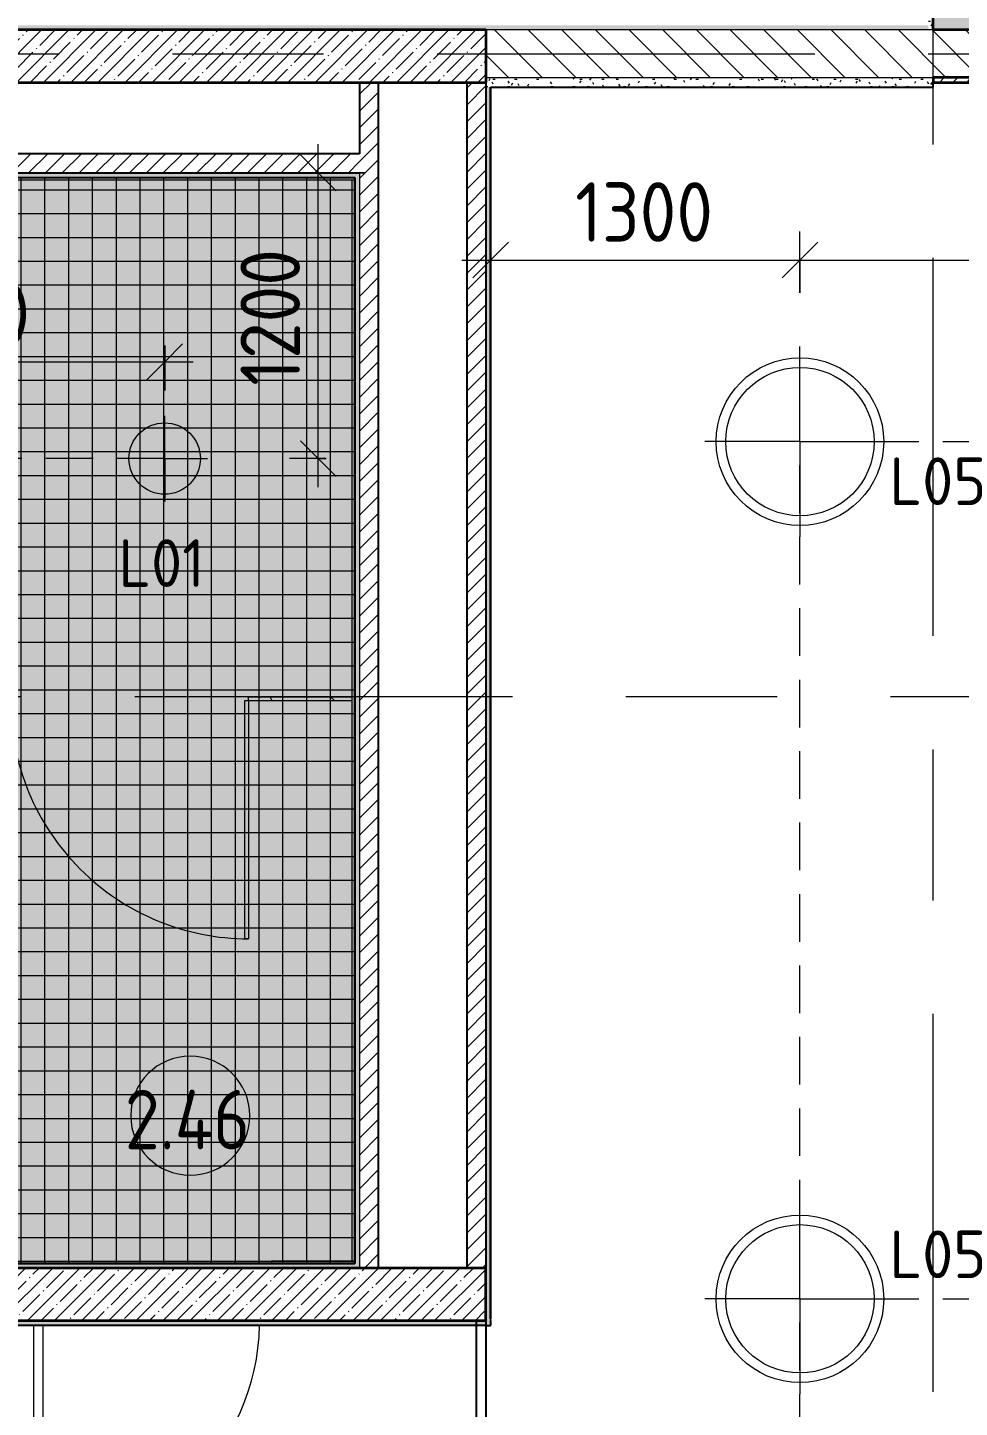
# Model space of a CAD drawing. Header units: millimetres. Extents: x 81094 to 272713, y -8553 to 29000.
# Drawn here: x 117405 to 121320, y 4815 to 10610 of the extents above; entities that cross this region are included whole.
import ezdxf

# ---------------------------------------------------------------- set-up
doc = ezdxf.new("R2010")
doc.units = ezdxf.units.MM
doc.linetypes.add('ADSK_Штрих_ш2 п1', pattern=[300, 200, -100])
doc.linetypes.add('Осевая', pattern=[3175, 635, -476.25, 1587.5, -476.25])
for name, color, linetype, lineweight in [('A-ANNO-DIMS', 7, 'Continuous', 9), ('A-ANNO-DIMS-100', 7, 'Continuous', 9), ('A-AREA-IDEN', 7, 'Continuous', 9), ('A-CLNG-PATT', 7, 'Continuous', 9), ('A-DETL-1', 7, 'ADSK_Штрих_ш2 п1', 9), ('A-DOOR', 7, 'Continuous', 9), ('A-DOOR-1', 7, 'Continuous', 13), ('A-GENM', 7, 'Continuous', 9), ('A-WALL', 7, 'Continuous', 9), ('E-LITE-EQPM-IDEN', 7, 'Continuous', 9), ('I-WALL', 7, 'Continuous', 9), ('Оси-2', 7, 'Осевая', 9)]:
    doc.layers.add(name, color=color, linetype=linetype, lineweight=lineweight)
for name, color, linetype, lineweight, true_color in [('A-ANNO-NOTE', 1, 'Continuous', 9, 0xff0000), ('A-WALL-1', 7, 'Continuous', 35, 0x3c3c3c), ('A-WALL-3', 7, 'Continuous', 25, 0x3c3c3c), ('A-WALL-FNSH-2', 7, 'Continuous', 13, 0x3c3c3c)]:
    doc.layers.add(name, color=color, linetype=linetype, lineweight=lineweight, true_color=true_color)
doc.layers.add('A-CLNG-PATT-1', color=7, linetype='Continuous', lineweight=9, transparency=1)
doc.styles.add('GOST Common', font='GOST_Common.ttf', dxfattribs={"height": 200})
doc.styles.add('GOST Common_1', font='GOST_Common.ttf', dxfattribs={"width": 0.9, "height": 250})
doc.styles.add('ISOCPEUR', font='isocpeur.ttf', dxfattribs={"width": 0.9, "height": 250})
doc.dimstyles.new('ISO-2_5_0_9К_БОЛЬШОЙ', dxfattribs={"dimscale": 304.8, "dimtxt": 248.995294, "dimasz": 0.492126, "dimexe": 0.393701, "dimexo": 0.984252, "dimgap": 0, "dimtad": 1, "dimdec": 0, "dimrnd": 10, "dimzin": 0, "dimdsep": 46, "dimtxsty": 'ISOCPEUR', "dimblk1": 'OBLIQUE', "dimblk2": 'OBLIQUE', "dimsah": 1, "dimcen": 0.09, "dimdle": 0.393701, "dimazin": 0, "dimtfac": 1, "dimtdec": 4, "dimtix": 1, "dimtmove": 0, "dimatfit": 3, "dimfxl": 1, "dimtvp": 1, "dimtolj": 1, "dimtzin": 0, "dimarcsym": 2})
pattern_1 = [(45, (0, 0), (-35.35534, 35.35534), [])]
pattern_2 = [(45, (0, 0), (-57.024626, 57.024626), []), (45, (57.025, 0), (-57.024626, 57.024626), [100.806, -20.161, 3.353, -16.808])]
pattern_3 = [(0, (0, 0), (121.92, 30.48), [10.058, -81.382, 10.058, -81.382, -487.68]), (0, (0, 0), (121.92, 30.48), [-182.88, 10.058, -172.822, 10.058, -81.382, -213.36]), (0, (0, 0), (121.92, 30.48), [-457.2, 10.058, -50.902, 10.058, -142.342]), (120, (45.72, 15.24), (-87.356454, 90.345817), [10.058, -81.382, 10.058, -81.382, -487.68]), (120, (45.72, 15.24), (-87.356454, 90.345817), [-182.88, 10.058, -172.822, 10.058, -81.382, -213.36]), (120, (45.72, 15.24), (-87.356454, 90.345817), [-457.2, 10.058, -50.902, 10.058, -142.342]), (240, (60.96, 76.2), (-34.563546, -120.825817), [10.058, -81.382, 10.058, -81.382, -487.68]), (240, (60.96, 76.2), (-34.563546, -120.825817), [-182.88, 10.058, -172.822, 10.058, -81.382, -213.36]), (240, (60.96, 76.2), (-34.563546, -120.825817), [-457.2, 10.058, -50.902, 10.058, -142.342])]

# ---------------------------------------------------------------- blocks, each defined once
blk = doc.blocks.new('110_Дверь_СКБ_1Ст_Внутренняя1 - Д-7а_л__950x2100h_Туалет-32220591-План расстановки осветительного оборудования 2 этажа в осях 23-33')
at = {"layer": 'A-DOOR'}
blk.add_arc((487.5, 110), 950, 90, 178.79032, dxfattribs=at)
at = {"layer": 'A-DOOR-1'}
for p, q in [((487.5, 1060), (447.5, 1060)), ((447.5, 1060), (447.5, 130)), ((487.5, 130), (487.5, 1060))]:
    blk.add_line(p, q, dxfattribs=at)
blk = doc.blocks.new('131_Сантехническая перегородка_Дверь МГН 2 - СД-1-V37-План расстановки осветительного оборудования 2 этажа в осях 23-33')
at = {"layer": 'A-DOOR'}
h = blk.add_hatch(dxfattribs=at)
h.set_pattern_fill('FP_50', color=256, style=0, pattern_type=2)
h.set_pattern_definition([(288.435, (118234.71, 7791), (416.50086, -832.99954), [158.05, -1159.038]), (319.399, (118284.69, 7641.06), (2499.010644, -2082.486787), [76.799, -3763.143]), (316.848, (117926.5, 7591.08), (6247.5402574, -5830.957739), [182.691, -8951.868]), (289.983, (118059.78, 7466.13), (1249.49393, -3332.002656), [97.5, -4777.508]), (270, (118093.1, 7791), (416.5, -416.5), [83.3, -333.2]), (298.443, (118093.1, 7707.7), (-2915.5071394, 5414.4962996), [227.365, -11140.87]), (264.289, (118201.39, 7507.78), (416.5263, 3748.496867), [83.716, -4102.058]), (309.806, (118193.06, 7424.48), (-1666.01521, 2082.48651), [65.059, -3187.91])])
h.paths.add_polyline_path([(-426, 8), (-426, -8), (10, -8), (10, 8)])
for p, q in [((10, 1008), (26, 1008)), ((10, 8), (10, 1008)), ((26, 8), (26, 1008)), ((10, 8), (26, 8))]:
    blk.add_line(p, q, dxfattribs=at)
blk.add_arc((10, 8), 1000, 360, 90, dxfattribs=at)
at = {"layer": 'A-GENM'}
for p, q in [((-426, 8), (10, 8)), ((10, 8), (10, -8)), ((1010, 8), (1110, 8)), ((1010, 8), (1010, -8)), ((1110, 8), (1110, -8)), ((10, -8), (-426, -8)), ((1110, -8), (1010, -8))]:
    blk.add_line(p, q, dxfattribs=at)
blk = doc.blocks.new('DIMBLOCK26-План расстановки осветительного оборудования 2 этажа в осях 23-33')
at = {"layer": 'A-ANNO-DIMS-100'}
for p, q in [((119350, 9439.9), (119350, 9753.8)), ((120650, 9496.4), (120650, 9753.8)), ((119230, 9633.8), (120650, 9633.8)), ((119350, 9633.8), (119350, 9439.9)), ((120650, 9633.8), (120650, 9496.4))]:
    blk.add_line(p, q, dxfattribs=at)
at = {"layer": 'A-ANNO-DIMS-100', "lineweight": 20}
for p, q in [((119350, 9633.8), (119425, 9708.8)), ((120650, 9633.8), (120725, 9708.8)), ((119350, 9633.8), (119275, 9558.8)), ((120650, 9633.8), (120575, 9558.8))]:
    blk.add_line(p, q, dxfattribs=at)
at = {"layer": 'A-ANNO-DIMS-100', "color": 0, "insert": (119705.5, 9960.5), "char_height": 250, "width": 706.764, "attachment_point": 1, "line_spacing_factor": 1.149209, "style": 'ISOCPEUR'}
blk.add_mtext('1300', dxfattribs=at)
blk = doc.blocks.new('_Oblique')
at = {"color": 0, "linetype": 'ByBlock', "lineweight": -2}
blk.add_line((-0.5, -0.5), (0.5, 0.5), dxfattribs=at)
blk = doc.blocks.new('DIMBLOCK27-План расстановки осветительного оборудования 2 этажа в осях 23-33')
at = {"layer": 'A-ANNO-DIMS-100'}
for p, q in [((120650, 9496.4), (120650, 9753.8)), ((123450, 9496.4), (123450, 9753.8)), ((120650, 9633.8), (123570, 9633.8)), ((120650, 9633.8), (120650, 9496.4)), ((123450, 9633.8), (123450, 9496.4))]:
    blk.add_line(p, q, dxfattribs=at)
at = {"layer": 'A-ANNO-DIMS-100', "lineweight": 20}
for p, q in [((120650, 9633.8), (120725, 9708.8)), ((123450, 9633.8), (123525, 9708.8)), ((120650, 9633.8), (120575, 9558.8)), ((123450, 9633.8), (123375, 9558.8))]:
    blk.add_line(p, q, dxfattribs=at)
at = {"layer": 'A-ANNO-DIMS-100', "color": 0, "insert": (121734, 9960.5), "char_height": 250, "width": 758.478, "attachment_point": 1, "line_spacing_factor": 1.149209, "style": 'ISOCPEUR'}
blk.add_mtext('2800', dxfattribs=at)
blk = doc.blocks.new('DIMBLOCK34-План расстановки осветительного оборудования 2 этажа в осях 23-33')
at = {"layer": 'A-ANNO-DIMS-100', "lineweight": 20}
for p, q in [((116281, 9206.3), (116356, 9281.3)), ((117981, 9206.3), (118056, 9281.3)), ((116281, 9206.3), (116206, 9131.3)), ((117981, 9206.3), (117906, 9131.3))]:
    blk.add_line(p, q, dxfattribs=at)
at = {"layer": 'A-ANNO-DIMS-100'}
for p, q in [((116281, 9275.4), (116281, 9086.3)), ((116281, 9206.3), (116281, 9275.4)), ((117981, 9275.4), (117981, 9086.3)), ((117981, 9206.3), (117981, 9275.4)), ((116281, 9206.3), (118101, 9206.3))]:
    blk.add_line(p, q, dxfattribs=at)
at = {"layer": 'A-ANNO-DIMS-100', "color": 0, "insert": (116836.5, 9532.9), "char_height": 250, "width": 706.764, "attachment_point": 1, "line_spacing_factor": 1.149209, "style": 'ISOCPEUR'}
blk.add_mtext('1700', dxfattribs=at)
blk = doc.blocks.new('DIMBLOCK37-План расстановки осветительного оборудования 2 этажа в осях 23-33')
at = {"layer": 'A-ANNO-DIMS-100'}
for p, q in [((118626.1, 8680), (118626.1, 10120)), ((118820.1, 10000), (118506.1, 10000)), ((118626.1, 10000), (118820.1, 10000)), ((118659.3, 8800), (118506.1, 8800)), ((118626.1, 8800), (118659.3, 8800))]:
    blk.add_line(p, q, dxfattribs=at)
at = {"layer": 'A-ANNO-DIMS-100', "lineweight": 20}
for p, q in [((118626.1, 10000), (118551.1, 10075)), ((118626.1, 10000), (118701.1, 9925)), ((118626.1, 8800), (118551.1, 8875)), ((118626.1, 8800), (118701.1, 8725))]:
    blk.add_line(p, q, dxfattribs=at)
at = {"layer": 'A-ANNO-DIMS-100', "color": 0, "insert": (118299.5, 9105.5), "char_height": 250, "width": 706.764, "attachment_point": 1, "rotation": 90, "line_spacing_factor": 1.149209, "style": 'ISOCPEUR'}
blk.add_mtext('1200', dxfattribs=at)
blk = doc.blocks.new('Марка_Помещения - Номер-25198446-План расстановки осветительного оборудования 2 этажа в осях 23-33')
at = {"layer": 'A-AREA-IDEN'}
for start, end in [(360, 180), (180, 360)]:
    blk.add_arc((0, 0), 2.5, start, end, dxfattribs=at)

msp = doc.modelspace()

# ---------------------------------------------------------------- hatches: boundary and pattern name
at = {"layer": 'A-CLNG-PATT'}
h = msp.add_hatch(dxfattribs=at)
h.set_pattern_fill('FP_25', color=256, style=0, pattern_type=2)
h.set_pattern_definition([(0, (115478.03, 7728.97), (0, 100), []), (90, (115478.03, 7728.97), (-100, 6e-15), [])])
h.paths.add_polyline_path([(118193.2, 5421), (118779, 5421), (118779, 9979), (112031, 9979), (112031, 8081), (112261, 8081), (112261, 5851), (113081, 5851), (113081, 5651), (115661, 5651), (115661, 5421), (116900.2, 5421)])
at = {"layer": 'A-CLNG-PATT-1'}
msp.add_hatch(color=256, dxfattribs=at).paths.add_polyline_path([(118193.2, 5421), (118779, 5421), (118779, 9979), (112031, 9979), (112031, 8081), (112261, 8081), (112261, 5851), (113081, 5851), (113081, 5651), (115661, 5651), (115661, 5421), (116900.2, 5421)])
at = {"layer": 'I-WALL'}
h = msp.add_hatch(dxfattribs=at)
h.set_pattern_fill('FP_2', color=256, style=0, pattern_type=2)
h.set_pattern_definition(pattern_2)
h.paths.add_polyline_path([(121210, 10600), (121430, 10600), (121430, 13400), (121210, 13400), (121210, 10875.9)])
h.paths.add_polyline_path([(121210, 13900), (121430, 13900), (121430, 18600), (121210, 18600), (121210, 13920)])
h = msp.add_hatch(dxfattribs=at)
h.set_pattern_fill('FP_19', color=256, style=0, pattern_type=2)
h.set_pattern_definition(pattern_3)
h.paths.add_polyline_path([(121190, 10600), (121210, 10600), (121210, 12430), (121190, 12430), (121190, 10620)])
h = msp.add_hatch(dxfattribs=at)
h.set_pattern_fill('FP_19', color=256, style=0, pattern_type=2)
h.set_pattern_definition(pattern_3)
h.paths.add_polyline_path([(120779.1, 10600), (121190, 10600), (121190, 10620), (100809, 10620), (100809, 10600), (119330, 10600)])
h = msp.add_hatch(dxfattribs=at)
h.set_pattern_fill('FP_3', color=256, style=0, pattern_type=2)
h.set_pattern_definition([(135, (0, 0), (-70.71068, -70.71068), [])])
h.paths.add_polyline_path([(121425.6, 10400), (121451, 10400), (121450, 10600), (119330, 10600), (119330, 10400), (121210, 10400)])
h.paths.add_polyline_path([(111728.3, 10400), (111930, 10400), (111930, 10600), (107350, 10600), (107350, 10400), (110435.4, 10400)])
h = msp.add_hatch(dxfattribs=at)
h.set_pattern_fill('FP_2', color=256, style=0, pattern_type=2)
h.set_pattern_definition(pattern_2)
h.paths.add_polyline_path([(119250, 10380), (119330, 10380), (119330, 10600), (111930, 10600), (111930, 10380), (118193.2, 10380)])
h = msp.add_hatch(dxfattribs=at)
h.set_pattern_fill('FP_2', color=256, style=0, pattern_type=2)
h.set_pattern_definition(pattern_2)
h.paths.add_polyline_path([(124658, 10380), (124830, 10380), (124830, 10600), (121451, 10600), (121451, 10400), (121210, 10400), (121210, 10380), (124430, 10380)])
h = msp.add_hatch(dxfattribs=at)
h.set_pattern_fill('FP_4', color=256, style=0, pattern_type=2)
h.set_pattern_definition(pattern_1)
h.paths.add_polyline_path([(118800, 5400), (118880, 5400), (118880, 10380), (118800, 10380), (118800, 5420)])
h = msp.add_hatch(dxfattribs=at)
h.set_pattern_fill('FP_4', color=256, style=0, pattern_type=2)
h.set_pattern_definition(pattern_1)
h.paths.add_polyline_path([(119330, 5400), (119330, 10380), (119250, 10380), (119250, 5400)])
h = msp.add_hatch(dxfattribs=at)
h.set_pattern_fill('FP_19', color=256, style=0, pattern_type=2)
h.set_pattern_definition(pattern_3)
h.paths.add_polyline_path([(121210, 10360), (121210, 10400), (119330, 10400), (119330, 10360), (120779.1, 10360)])
h = msp.add_hatch(dxfattribs=at)
h.set_pattern_fill('FP_19', color=256, style=0, pattern_type=2)
h.set_pattern_definition(pattern_3)
h.paths.add_polyline_path([(119330, 5159), (119351, 5160), (119350, 10360), (119330, 10360), (119330, 5160)])
h = msp.add_hatch(dxfattribs=at)
h.set_pattern_fill('FP_4', color=256, style=0, pattern_type=2)
h.set_pattern_definition(pattern_1)
h.paths.add_polyline_path([(118800, 10000), (118800, 10080), (112010, 10080), (112010, 10000), (118193.2, 10000)])
h = msp.add_hatch(dxfattribs=at)
h.set_pattern_fill('FP_19', color=256, style=0, pattern_type=2)
h.set_pattern_definition(pattern_3)
h.paths.add_polyline_path([(118780, 9980), (118800, 9980), (118800, 10000), (112010, 10000), (112010, 9980), (118779, 9980)])
h = msp.add_hatch(dxfattribs=at)
h.set_pattern_fill('FP_19', color=256, style=0, pattern_type=2)
h.set_pattern_definition(pattern_3)
h.paths.add_polyline_path([(118800, 5420), (118800, 9980), (118780, 9980), (118780, 5420)])
h = msp.add_hatch(dxfattribs=at)
h.set_pattern_fill('FP_2', color=256, style=0, pattern_type=2)
h.set_pattern_definition(pattern_2)
h.paths.add_polyline_path([(119330, 5180), (119330, 5400), (111930, 5400), (111930, 5180), (119290, 5180)])
h = msp.add_hatch(dxfattribs=at)
h.set_pattern_fill('FP_19', color=256, style=0, pattern_type=2)
h.set_pattern_definition(pattern_3)
h.paths.add_polyline_path([(118800, 5400), (118800, 5420), (115660, 5420), (115660, 5400), (118193.2, 5400)])
h = msp.add_hatch(dxfattribs=at)
h.set_pattern_fill('FP_19', color=256, style=0, pattern_type=2)
h.set_pattern_definition(pattern_3)
h.paths.add_polyline_path([(119330, 5160), (119330, 5180), (111910, 5180), (111910, 5160), (118193.2, 5160)])

# ---------------------------------------------------------------- linework, layer by layer
at = {"layer": 'A-ANNO-NOTE'}
for p, q in [((120650, 8871), (120650, 9271)), ((117981, 8800), (117981, 8980)), ((120650, 8871), (120250, 8871)), ((120650, 8871), (120650, 8471)), ((120650, 8871), (121050, 8871)), ((117981, 8800), (117801, 8800)), ((117981, 8800), (117981, 8620)), ((117981, 8800), (118161, 8800)), ((120650, 5271), (120650, 5671)), ((120650, 5271), (120250, 5271)), ((120650, 5271), (120650, 4871)), ((120650, 5271), (121050, 5271))]:
    msp.add_line(p, q, dxfattribs=at)
for centre, radius in [((120650, 8871), 352), ((120650, 8871), 311.5), ((117981, 8800), 150), ((120650, 5271), 352), ((120650, 5271), 311.5)]:
    msp.add_circle(centre, radius, dxfattribs=at)
at = {"layer": 'A-DETL-1'}
for p, q in [((120650, 8871), (123450, 8871)), ((120650, 1671), (120650, 8871)), ((117981, 8800), (112881, 8800)), ((120650, 5271), (123450, 5271))]:
    msp.add_line(p, q, dxfattribs=at)
at = {"layer": 'A-WALL'}
for p, q in [((121210, 10600), (119330, 10600)), ((119330, 10400), (121210, 10400)), ((118800, 10000), (118800, 5400))]:
    msp.add_line(p, q, dxfattribs=at)
at = {"layer": 'A-WALL-1'}
for p, q in [((121210, 10600), (121210, 13400)), ((119330, 10600), (111930, 10600)), ((119330, 10600), (119330, 10380)), ((121430, 10600), (121210, 10600)), ((111930, 10380), (119330, 10380)), ((121451, 10400), (121210, 10400)), ((121210, 10400), (121210, 10380)), ((121210, 10380), (124830, 10380)), ((119330, 5400), (111930, 5400)), ((119330, 5180), (119330, 5400)), ((111930, 5180), (119330, 5180))]:
    msp.add_line(p, q, dxfattribs=at)
at = {"layer": 'A-WALL-3'}
for p, q in [((118800, 10380), (118800, 10080)), ((118880, 5400), (118880, 10380)), ((119250, 10380), (119250, 5400)), ((119330, 10380), (119330, 5400)), ((121210, 10360), (121210, 10380)), ((119330, 10360), (119330, 170)), ((119350, 10360), (121210, 10360)), ((119350, 5186), (119350, 10360)), ((119350, 10359.5), (119350, 5186)), ((118800, 10080), (112010, 10080)), ((112010, 10000), (118800, 10000)), ((112030, 9980), (118780, 9980)), ((118780, 9980), (118780, 5420)), ((115660, 5420), (118780, 5420)), ((111910, 5160), (119330, 5160)), ((119290, 5180), (119290, 170)), ((119330, 5159), (119350, 5159)), ((119351, 5186), (119350, 5186)), ((119350, 5160), (119351, 5160)), ((119350, 5159), (119350, 5160)), ((119351, 5160), (119351, 5180))]:
    msp.add_line(p, q, dxfattribs=at)
at = {"layer": 'A-WALL-FNSH-2'}
for p, q in [((119351, 10359.5), (119350, 10359.5)), ((119351, 5180), (119351, 10359.5)), ((112031, 9979), (118779, 9979)), ((118779, 9979), (118779, 5421)), ((118779, 5421), (115660, 5421)), ((111909, 5159), (119330, 5159))]:
    msp.add_line(p, q, dxfattribs=at)
at = {"layer": 'I-WALL'}
for p, q in [((118779, 9969), (112041, 9969)), ((118769, 5431), (118769, 9969)), ((118430, 5431), (118779, 5431)), ((118430, 5431), (118430, 5421))]:
    msp.add_line(p, q, dxfattribs=at)
at = {"layer": 'Оси-2'}
for p, q in [((121210, 593.7), (121210, 19415.1)), ((86263.9, 10500), (122738, 10500)), ((84993.9, 7800), (122738, 7800))]:
    msp.add_line(p, q, dxfattribs=at)

# ---------------------------------------------------------------- block references
at = {"layer": 'A-AREA-IDEN', "xscale": 99.99999999999993, "yscale": 99.99999999999993, "zscale": 99.99999999999993}
msp.add_blockref('Марка_Помещения - Номер-25198446-План расстановки осветительного оборудования 2 этажа в осях 23-33', (118088.3, 6040.2), dxfattribs=at)
at = {"layer": 'A-DOOR', "rotation": 180}
msp.add_blockref('110_Дверь_СКБ_1Ст_Внутренняя1 - Д-7а_л__950x2100h_Туалет-32220591-План расстановки осветительного оборудования 2 этажа в осях 23-33', (117917.5, 5290), dxfattribs=at)
at = {"layer": 'A-GENM', "rotation": 180}
msp.add_blockref('131_Сантехническая перегородка_Дверь МГН 2 - СД-1-V37-План расстановки осветительного оборудования 2 этажа в осях 23-33', (118343, 7791), dxfattribs=at)

# ---------------------------------------------------------------- texts
at = {"layer": 'A-AREA-IDEN', "insert": (117813.5, 6148.7), "char_height": 250, "width": 685.443, "attachment_point": 1, "style": 'GOST Common_1'}
msp.add_mtext('2.46', dxfattribs=at)
at = {"layer": 'E-LITE-EQPM-IDEN', "char_height": 200, "attachment_point": 1, "style": 'GOST Common'}
for s, insert, width in [('L05', (121026.1, 8804.9), 529.114), ('L01', (117786.4, 8460.9), 472.996), ('L05', (121026.1, 5558), 529.114)]:
    msp.add_mtext(s, dxfattribs=dict(at, insert=insert, width=width))

# ---------------------------------------------------------------- dimensions: what is measured, and where the dimension line sits
at = {"layer": 'A-ANNO-DIMS'}
dim = msp.add_linear_dim(base=(118626.1, 10000), p1=(118359.3, 8800), p2=(118520.1, 10000), angle=90, dimstyle='ISO-2_5_0_9К_БОЛЬШОЙ', override={"dimpost": '<>', "dimfxl": 1210.722201}, dxfattribs=at)
dim.commit()
dim.dimension.update_dxf_attribs({"geometry": 'DIMBLOCK37-План расстановки осветительного оборудования 2 этажа в осях 23-33', "text_midpoint": (118501.1, 9400)})
for base, p1, p2, override, picture, middle in [((120650, 9633.8), (119350, 9739.9), (120650, 9196.4), {"dimpost": '<>', "dimfxl": 1409.052573}, 'DIMBLOCK26-План расстановки осветительного оборудования 2 этажа в осях 23-33', (120000, 9758.8)), ((123450, 9633.8), (120650, 9196.4), (123450, 9196.4), {"dimpost": '<>', "dimfxl": 2800}, 'DIMBLOCK27-План расстановки осветительного оборудования 2 этажа в осях 23-33', (122050, 9758.8)), ((117981, 9206.3), (116281, 8975.4), (117981, 8975.4), {"dimpost": '<>', "dimfxl": 1700}, 'DIMBLOCK34-План расстановки осветительного оборудования 2 этажа в осях 23-33', (117131, 9331.3))]:
    dim = msp.add_linear_dim(base=base, p1=p1, p2=p2, dimstyle='ISO-2_5_0_9К_БОЛЬШОЙ', override=override, dxfattribs=at)
    dim.commit()
    dim.dimension.update_dxf_attribs({"geometry": picture, "text_midpoint": middle})

doc.saveas('drawing.dxf')
